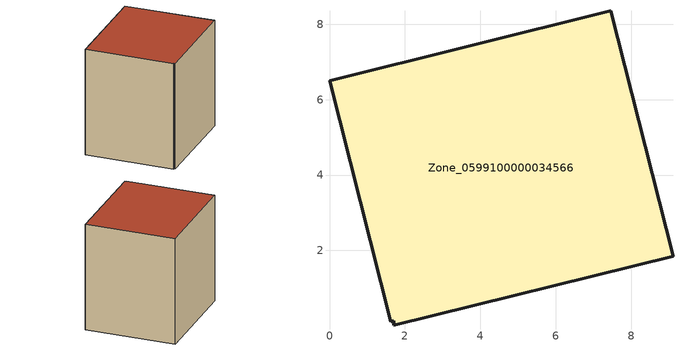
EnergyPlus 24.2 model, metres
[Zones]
Zone_0599100000034566
 floor ground (C_G): 1.7,0.01 1.71,0.13 1.62,0.1 0,6.5 7.46,8.36 9.11,1.85 z0
 wall outside (C_F): 9.11,1.85 7.46,8.36 0,6.5 1.62,0.1 1.71,0.13 1.7,0.01 9.11,1.85 z0:8.12
 roof outside (C_R): 1.71,0.13 1.7,0.01 9.11,1.85 7.46,8.36 0,6.5 1.62,0.1 z8.12
[BUILDING]
Pand.0599100000034566: North Axis=0; Terrain=City; Loads Convergence Tolerance Value=0.04; Temperature Convergence Tolerance Value=0.4; Solar Distribution=FullExterior; Maximum Number of Warmup Days=25; Minimum Number of Warmup Days=1
[Site:Location]
Rotterdam.The.Hague.AP_ZH_NLD Design_Conditions: Latitude=51.96; Longitude=4.45; Time Zone=1; Elevation=-4.5
[SITE:GROUNDTEMPERATURE:BUILDINGSURFACE]
18, 18, 18, 18, 18, 18, 18, 18, 18, 18, 18, 18
[MATERIAL] Thermal Absorptance=0.9; Solar Absorptance=0.7; Visible Absorptance=0.7
Name | Roughness | Thickness | Conductivity | Density | Specific Heat
G.TC.1965-1974 | MediumSmooth | 0.15 | 0.882353 | 540 | 1210
F.TC.1965-1974 | Rough | 0.3 | 0.697674 | 1920 | 840
R.TC.1965-1974 | MediumRough | 0.2 | 0.232558 | 1500 | 1000
[CONSTRUCTION]
C_G: G.TC.1965-1974
C_F: F.TC.1965-1974
C_R: R.TC.1965-1974
[ZONE]
Zone_0599100000034566: Type=1; Multiplier=1; Ceiling Height=Autocalculate; Volume=Autocalculate; Floor Area=autocalculate; Part of Total Floor Area=Yes
[ZONEINFILTRATION:DESIGNFLOWRATE]
Infil_Zone_0599100000034566: Zone or ZoneList or Space or SpaceList=Zone_0599100000034566; Schedule=AlwaysOn; Design Flow Rate Calculation Method=Flow/Area; Flow Rate per Floor Area=0.003; Constant Term Coefficient=1; Temperature Term Coefficient=0; Velocity Term Coefficient=0; Velocity Squared Term Coefficient=0
[HVACTEMPLATE:ZONE:IDEALLOADSAIRSYSTEM]
Zone_0599100000034566: Maximum Heating Supply Air Temperature=50; Minimum Cooling Supply Air Temperature=13; Maximum Heating Supply Air Humidity Ratio=0.0156; Minimum Cooling Supply Air Humidity Ratio=0.0077; Heating Limit=NoLimit; Cooling Limit=NoLimit; Dehumidification Control Type=ConstantSensibleHeatRatio; Cooling Sensible Heat Ratio=0.7; Dehumidification Setpoint=60; Humidification Control Type=None; Humidification Setpoint=30; Outdoor Air Method=None; Outdoor Air Flow Rate per Person=0.00944; Outdoor Air Flow Rate per Zone Floor Area=0; Outdoor Air Flow Rate per Zone=0; Demand Controlled Ventilation Type=None; Outdoor Air Economizer Type=NoEconomizer; Heat Recovery Type=None; Sensible Heat Recovery Effectiveness=0.7; Latent Heat Recovery Effectiveness=0.65
[ZONECONTROL:THERMOSTAT]
ThermostatControl_Zone_0599100000034566: Zone or ZoneList=Zone_0599100000034566; Control Type Schedule=DualSetpointControlType; Control 1=Thermostat_Zone_0599100000034566; Temperature Difference Between Cutout And Setpoint=0
[THERMOSTATSETPOINT:DUALSETPOINT]
Thermostat_Zone_0599100000034566: Heating Setpoint Temperature Schedule=HeatingSetpoint_Zone_0599100000034566; Cooling Setpoint Temperature Schedule=CoolingSetpoint_Zone_0599100000034566
[SCHEDULE:COMPACT]
HeatingSetpoint_Zone_0599100000034566: Through: 12/31, For: AllDays, Until: 24:00, 21
CoolingSetpoint_Zone_0599100000034566: Through: 12/31, For: AllDays, Until: 24:00, 24
DualSetpointControlType: Through: 12/31, For: AllDays, Until: 24:00, 4
AlwaysOn: Through: 12/31, For: AllDays, Until: 24:00, 1
